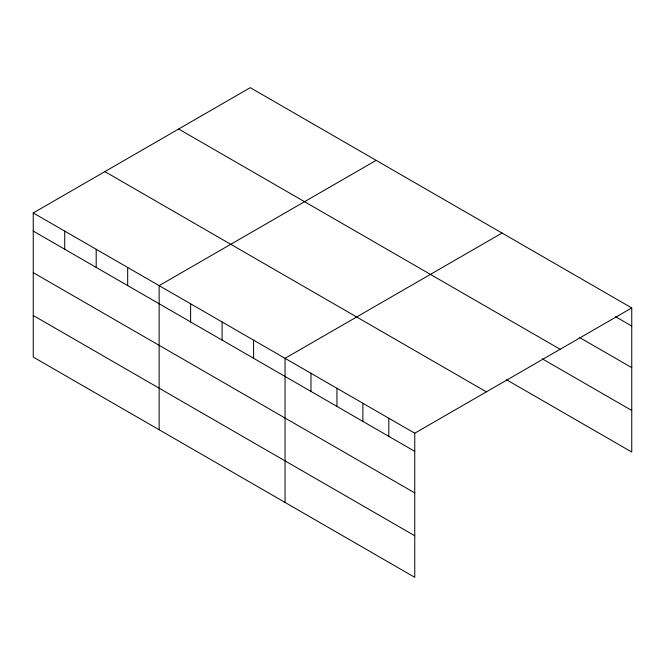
<?xml version="1.0" encoding="UTF-8"?>
<svg xmlns="http://www.w3.org/2000/svg" width="665" height="665" viewBox="0 0 665 665"><rect width="100%" height="100%" fill="white"/><g stroke="black" fill="none" stroke-linecap="round" stroke-linejoin="round"><path stroke-width="1" d="M33.25 212.95L414.752 433.206L414.752 577.328L33.25 357.072L33.25 212.95L250.248 87.672L631.75 307.928L631.75 452.05L506.514 379.748M376.141 160.356L159.143 285.634L159.143 429.756M502.042 233.041L285.044 358.319L285.044 502.441M414.752 433.206L631.75 307.928M615.649 316.764L631.75 326.058M579.863 337.679L631.75 367.637M178.636 129.01L560.138 349.275M542.291 358.826L631.75 410.471M104.862 171.603L486.364 391.868M33.25 231.079L414.752 451.336M33.25 272.658L414.752 492.915M33.25 315.493L414.752 535.757M388.817 418.235L388.817 436.356M362.874 403.256L362.874 421.386M336.931 388.277L336.931 406.406M310.987 373.298L310.987 391.427M253.573 340.148L253.573 358.277M222.093 321.976L222.093 340.106M190.622 303.805L190.622 321.935M127.672 267.463L127.672 285.593M96.201 249.292L96.201 267.421M64.721 231.121L64.721 249.25"/></g></svg>
